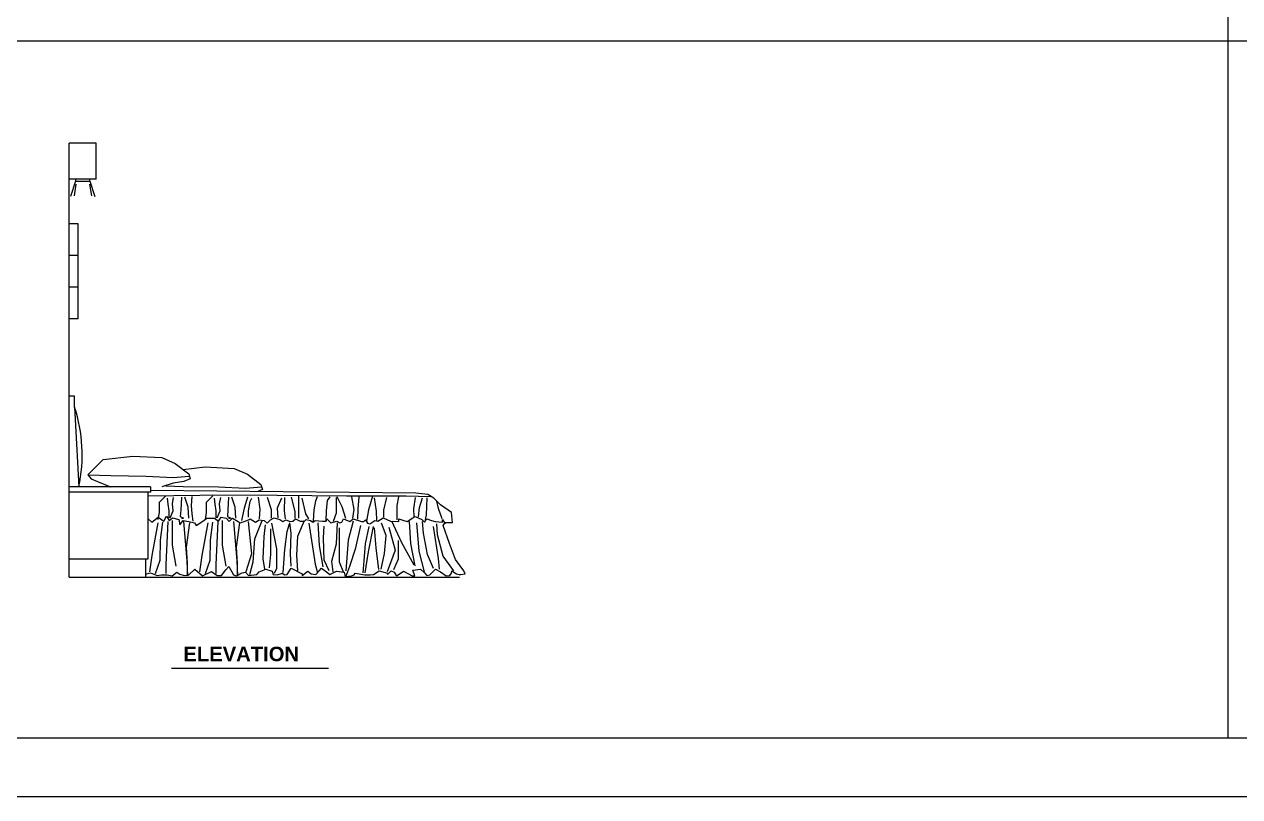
# Model space of a CAD drawing. Header units: inches. Extents: x 6.7 to 49.2, y 11 to 35.8.
# Drawn here: x 35.44 to 42.16, y 11.05 to 15.32 of the extents above; entities that cross this region are included whole.
import ezdxf

# ---------------------------------------------------------------- set-up
doc = ezdxf.new("R2010")
doc.units = ezdxf.units.IN
doc.header["$MEASUREMENT"] = 0
for name, color, linetype in [('02', 2, 'Continuous'), ('1', 1, 'Continuous'), ('4', 4, 'Continuous'), ('kadrbm', 4, 'Continuous')]:
    doc.layers.add(name, color=color, linetype=linetype)
doc.styles.add('HT', font='swisseb.ttf')

# ---------------------------------------------------------------- blocks, each defined once
blk = doc.blocks.new('kadrbm')
at = {"layer": 'kadrbm', "color": 4}
blk.add_lwpolyline([(0, 0), (0, 24.7972), (21, 24.7972), (21, 0), (0, 0)], close=True, dxfattribs=at)
blk.add_lwpolyline([(20.6631, 0.3257), (20.6631, 24.4603), (0.3369, 24.4603), (0.3369, 0.3257), (20.6631, 0.3257)], dxfattribs=at)

msp = doc.modelspace()

# ---------------------------------------------------------------- linework, layer by layer
at = {"layer": '02'}
for p, q in [((35.7248, 14.4501), (35.6968, 14.3642)), ((35.7274, 14.4322), (35.7168, 14.3677)), ((35.8023, 14.4322), (35.8129, 14.3677)), ((35.8048, 14.4501), (35.8328, 14.3642)), ((35.7398, 14.0383), (35.6898, 14.0383)), ((35.7398, 13.8637), (35.6898, 13.8637)), ((36.1398, 12.7301), (35.6898, 12.7301)), ((36.2556, 11.7568), (37.1241, 11.7568))]:
    msp.add_line(p, q, dxfattribs=at)
for points in [[(35.7248, 14.4601), (35.7248, 14.4501), (35.8048, 14.4501), (35.8048, 14.4601)], [(35.7924, 12.8264), (35.8783, 12.9097), (36.0418, 12.9296), (36.2034, 12.9205), (36.2761, 12.888), (36.3512, 12.8314), (36.3588, 12.8039), (36.3237, 12.7889), (36.266, 12.7789), (36.2034, 12.7588)], [(36.3197, 12.8552), (36.4413, 12.87), (36.6029, 12.8609), (36.6756, 12.8284), (36.7508, 12.7718), (36.7583, 12.7443), (36.733, 12.7334)], [(35.7924, 12.8264), (35.9202, 12.8214), (36.1157, 12.8189), (36.266, 12.8114), (36.3537, 12.8189)], [(35.7924, 12.8264), (35.8125, 12.8039), (35.8476, 12.7889), (35.9177, 12.7588), (35.9202, 12.7588)], [(36.1128, 12.277), (36.1402, 12.2839), (36.1773, 12.2696), (36.2001, 12.2725), (36.2314, 12.2725), (36.2599, 12.2668), (36.2847, 12.2879), (36.3027, 12.277), (36.3254, 12.2696), (36.351, 12.2725), (36.3852, 12.3038), (36.4279, 12.2668), (36.4779, 12.2915), (36.5077, 12.2696), (36.5333, 12.2696), (36.5561, 12.3009), (36.5732, 12.318), (36.5988, 12.2725), (36.6159, 12.2668), (36.6473, 12.2839), (36.6644, 12.2867), (36.6815, 12.2696), (36.727, 12.2753), (36.7413, 12.2896), (36.7783, 12.3038), (36.8125, 12.2924), (36.8182, 12.2753), (36.841, 12.2725), (36.8695, 12.281), (36.8809, 12.2725), (36.8951, 12.2753), (36.9179, 12.3095), (36.9777, 12.2782), (36.9777, 12.2696), (37.009, 12.2924), (37.029, 12.2782), (37.0546, 12.2753), (37.0717, 12.2952), (37.0859, 12.3095), (37.1201, 12.2839), (37.1315, 12.2753), (37.1686, 12.2924), (37.2113, 12.2867), (37.217, 12.2639), (37.2512, 12.2668), (37.2654, 12.2725), (37.2711, 12.281), (37.3252, 12.2725), (37.3537, 12.2725), (37.3737, 12.2753), (37.405, 12.2952), (37.4506, 12.281), (37.4506, 12.2753), (37.4705, 12.2952), (37.4876, 12.2867), (37.499, 12.2696), (37.5047, 12.2696), (37.5389, 12.2924), (37.5873, 12.2668), (37.6015, 12.2668), (37.5901, 12.2981), (37.6329, 12.3038), (37.6557, 12.2839), (37.6671, 12.2696), (37.6841, 12.2725), (37.687, 12.2753), (37.7155, 12.3038), (37.744, 12.2896), (37.7753, 12.2668), (37.7952, 12.2696), (37.8038, 12.281), (37.8066, 12.2952), (37.8323, 12.2782), (37.8465, 12.2753), (37.8551, 12.2753), (37.8807, 12.2782), (37.8721, 12.2952), (37.8266, 12.3579), (37.7924, 12.4461), (37.7582, 12.5457), (37.7696, 12.5628), (37.8095, 12.5628), (37.8038, 12.6169), (37.744, 12.6595), (37.7069, 12.6965), (37.6727, 12.7165), (37.6072, 12.725), (36.1398, 12.7392)], [(36.2243, 12.7091), (36.1872, 12.672), (36.1872, 12.6164), (36.181, 12.5794)], [(36.2244, 12.7655), (36.3198, 12.7618), (36.5152, 12.7593), (36.6656, 12.7518), (36.7533, 12.7593)], [(36.3766, 12.5701), (36.3704, 12.6103), (36.3673, 12.6566), (36.3704, 12.706)], [(36.4847, 12.7091), (36.4476, 12.672), (36.4476, 12.6164), (36.4414, 12.5794)], [(36.9606, 12.5856), (36.9606, 12.7122)], [(37.0409, 12.5701), (37.044, 12.6319), (37.0533, 12.6813), (37.0626, 12.706)], [(37.112, 12.5701), (37.1122, 12.6267), (37.1195, 12.6831), (37.1325, 12.7047)], [(37.2206, 12.5834), (37.2004, 12.6484), (37.1729, 12.7047)], [(37.251, 12.7047), (37.264, 12.634), (37.2567, 12.5863)], [(37.2871, 12.5805), (37.2885, 12.6354), (37.2929, 12.7033)], [(37.368, 12.7076), (37.3449, 12.6325), (37.3348, 12.569)], [(37.5038, 12.5762), (37.5038, 12.6556), (37.514, 12.7047)], [(36.2428, 12.5887), (36.2428, 12.6257), (36.2367, 12.6628), (36.2336, 12.6967)], [(36.249, 12.5887), (36.2645, 12.6257), (36.2614, 12.6658), (36.2676, 12.6998)], [(36.3108, 12.7029), (36.3077, 12.6319), (36.3046, 12.5948), (36.3232, 12.5856), (36.3108, 12.5825)], [(36.351, 12.5856), (36.3479, 12.6473), (36.3294, 12.7029)], [(36.5032, 12.5887), (36.5032, 12.6257), (36.4971, 12.6628), (36.494, 12.6967)], [(36.5094, 12.5887), (36.5249, 12.6257), (36.5218, 12.6658), (36.528, 12.6998)], [(36.5712, 12.7029), (36.5681, 12.6319), (36.565, 12.5948), (36.5836, 12.5856), (36.5712, 12.5825)], [(36.6114, 12.5856), (36.6083, 12.6473), (36.5898, 12.7029)], [(36.6763, 12.7029), (36.6578, 12.6411), (36.6423, 12.5732)], [(36.6825, 12.5917), (36.6825, 12.6257), (36.6917, 12.6782), (36.701, 12.6967)], [(36.735, 12.7029), (36.7443, 12.635), (36.7412, 12.5825)], [(36.8092, 12.5856), (36.8092, 12.6319), (36.7875, 12.6998)], [(36.8648, 12.6967), (36.8401, 12.6411), (36.8432, 12.5887)], [(36.8864, 12.5825), (36.8802, 12.6257), (36.8833, 12.6998)], [(36.9173, 12.7029), (36.9389, 12.6226), (36.9389, 12.5856)], [(36.976, 12.6967), (36.9977, 12.6103), (37.0131, 12.5825)], [(37.1657, 12.7004), (37.1657, 12.6138), (37.1498, 12.5675)], [(37.3911, 12.5733), (37.3897, 12.6239), (37.3781, 12.6975)], [(37.4446, 12.7004), (37.4287, 12.6296), (37.4287, 12.5906)], [(37.6036, 12.7004), (37.5949, 12.6369), (37.5963, 12.5935)], [(37.6223, 12.5935), (37.6281, 12.6455), (37.644, 12.6975)], [(37.6671, 12.6989), (37.6642, 12.6022), (37.6585, 12.5777)], [(37.7524, 12.582), (37.7322, 12.6397), (37.7235, 12.6802)], [(36.1248, 12.583), (36.1263, 12.5825), (36.1479, 12.564), (36.1819, 12.5917), (36.2128, 12.5701), (36.2282, 12.5979), (36.2437, 12.5732), (36.2622, 12.5887), (36.2962, 12.5794), (36.3024, 12.5485), (36.3209, 12.5732), (36.3518, 12.567), (36.3827, 12.5609), (36.392, 12.5454), (36.4291, 12.5701), (36.4507, 12.5856), (36.494, 12.5856), (36.5156, 12.5701), (36.5311, 12.5917), (36.5589, 12.5856), (36.5743, 12.567), (36.5929, 12.5856), (36.6238, 12.567), (36.6361, 12.5609), (36.6639, 12.5701), (36.6856, 12.5794), (36.6917, 12.5825), (36.7196, 12.564), (36.7412, 12.5763), (36.769, 12.5732), (36.7844, 12.5578), (36.803, 12.5763), (36.8246, 12.5887), (36.8555, 12.5794), (36.871, 12.567), (36.8895, 12.5763), (36.9111, 12.567), (36.9266, 12.5701), (36.942, 12.5825), (36.9668, 12.5701), (36.9915, 12.5701), (37.0007, 12.5794), (37.0255, 12.5732), (37.0378, 12.564), (37.0502, 12.5732), (37.0904, 12.5701), (37.112, 12.5701), (37.1151, 12.5825), (37.1367, 12.5609), (37.1707, 12.5701), (37.1862, 12.5609), (37.1985, 12.564), (37.2078, 12.5825), (37.2201, 12.5763), (37.2418, 12.567), (37.2603, 12.5825), (37.3067, 12.567), (37.319, 12.567), (37.3283, 12.5763), (37.3407, 12.5578), (37.353, 12.5547), (37.3808, 12.5732), (37.3963, 12.5701), (37.4272, 12.5887), (37.4673, 12.5701), (37.5137, 12.567), (37.5137, 12.5825), (37.5415, 12.5732), (37.5601, 12.567), (37.591, 12.5887), (37.6033, 12.5948), (37.6404, 12.5794), (37.6558, 12.564), (37.6682, 12.5825), (37.6929, 12.5732), (37.7146, 12.567), (37.7547, 12.564), (37.7547, 12.5794), (37.7702, 12.5547)], [(36.2824, 12.3201), (36.2608, 12.4374), (36.2608, 12.5732)], [(36.5589, 12.3201), (36.5372, 12.4374), (36.5372, 12.5732)], [(36.6887, 12.2737), (36.7072, 12.3448), (36.7165, 12.4713), (36.7566, 12.5732)], [(36.9544, 12.2954), (36.9482, 12.3818), (36.9544, 12.4868), (36.9915, 12.5732)], [(37.2603, 12.5701), (37.2325, 12.4652), (37.2201, 12.2954)], [(37.5971, 12.3262), (37.5292, 12.4497), (37.4735, 12.5701)], [(36.1805, 12.5609), (36.1465, 12.3787), (36.1341, 12.2892)], [(36.1681, 12.2799), (36.1928, 12.354), (36.1959, 12.4652), (36.2083, 12.564)], [(36.2361, 12.567), (36.2237, 12.3293), (36.2237, 12.2799)], [(36.3226, 12.567), (36.3411, 12.3509), (36.3442, 12.2676), (36.3442, 12.3355), (36.3381, 12.425), (36.3566, 12.5609)], [(36.4569, 12.5609), (36.4229, 12.3787), (36.4105, 12.2892)], [(36.4445, 12.2799), (36.4693, 12.354), (36.4723, 12.4652), (36.4847, 12.564)], [(36.5125, 12.567), (36.5002, 12.3293), (36.5002, 12.2799)], [(36.599, 12.567), (36.6176, 12.3509), (36.6207, 12.2676), (36.6207, 12.3355), (36.6145, 12.425), (36.633, 12.5609)], [(36.6794, 12.567), (36.6979, 12.388), (36.667, 12.2892)], [(36.7721, 12.3046), (36.7628, 12.3602), (36.769, 12.4837), (36.7752, 12.5485)], [(36.803, 12.5269), (36.803, 12.3849), (36.7968, 12.3108)], [(36.8092, 12.5578), (36.837, 12.4158), (36.837, 12.3077), (36.8246, 12.2799)], [(36.8741, 12.2861), (36.8833, 12.4127), (36.8957, 12.5115), (36.908, 12.5547)], [(36.9173, 12.3201), (36.9142, 12.388), (36.9173, 12.5022), (36.9111, 12.5609)], [(37.0162, 12.5578), (37.0502, 12.3324), (37.0626, 12.283)], [(37.0656, 12.5609), (37.0718, 12.4343), (37.0935, 12.317)], [(37.1274, 12.2954), (37.0996, 12.354), (37.0965, 12.4775), (37.0996, 12.5423)], [(37.1491, 12.2892), (37.1429, 12.3478), (37.1676, 12.4435), (37.1738, 12.5609)], [(37.1831, 12.5331), (37.1831, 12.3448), (37.2078, 12.2861)], [(37.2201, 12.2614), (37.2418, 12.3201), (37.2758, 12.4219), (37.3036, 12.5454)], [(37.3159, 12.283), (37.3221, 12.3509), (37.3283, 12.4435), (37.3499, 12.5393)], [(37.3716, 12.5393), (37.3437, 12.4003), (37.3252, 12.283)], [(37.4025, 12.3015), (37.387, 12.4219), (37.3777, 12.5331)], [(37.4148, 12.3046), (37.4334, 12.3911), (37.4426, 12.4899), (37.4179, 12.5578)], [(37.4581, 12.5362), (37.4921, 12.4096), (37.4488, 12.2892)], [(37.6033, 12.3231), (37.5786, 12.4466), (37.5724, 12.567)], [(37.6558, 12.2892), (37.6249, 12.4034), (37.6126, 12.5609)], [(37.7053, 12.3077), (37.6713, 12.3849), (37.6497, 12.5022), (37.6435, 12.567)], [(37.7022, 12.5393), (37.73, 12.3633), (37.7362, 12.3046)], [(37.8165, 12.2954), (37.7578, 12.3756), (37.7269, 12.4929), (37.7238, 12.5547)], [(37.4859, 12.3015), (37.5106, 12.3602), (37.5106, 12.4621)]]:
    msp.add_lwpolyline(points, dxfattribs=at)
at = {"layer": '1'}
msp.add_line((35.6898, 12.2601), (37.8484, 12.2601), dxfattribs=at)
at = {"layer": '4'}
for p, q in [((42.0973, 34.1838), (42.0973, 11.3716)), ((28.5465, 15.2247), (48.8727, 15.2247)), ((35.6898, 12.2601), (35.6898, 14.6601)), ((35.8398, 14.6601), (35.6898, 14.6601)), ((35.8398, 14.4601), (35.8398, 14.6601)), ((35.8398, 14.4601), (35.6898, 14.4601)), ((35.7398, 14.2137), (35.6898, 14.2137)), ((35.7398, 13.6883), (35.7398, 14.2137)), ((35.7398, 13.6883), (35.6898, 13.6883)), ((35.7198, 13.2601), (35.6898, 13.2601)), ((35.7198, 13.2001), (35.7198, 13.2601)), ((35.7198, 13.2001), (35.7433, 12.7601)), ((36.1398, 12.7601), (35.6898, 12.7601)), ((36.1248, 12.7301), (36.1248, 12.3601)), ((36.1398, 12.7601), (36.1398, 12.7301)), ((36.1248, 12.3601), (35.6898, 12.3601)), ((36.1128, 12.3601), (36.1128, 12.2601))]:
    msp.add_line(p, q, dxfattribs=at)
msp.add_lwpolyline([(36.1248, 12.7101), (36.5558, 12.7152), (36.8401, 12.7122), (37.2232, 12.7091), (37.5539, 12.7091), (37.6898, 12.7065)], dxfattribs=at)
msp.add_arc((34.9194, 12.9368), 0.8427, 347.89746, 18.20955, dxfattribs=at)

# ---------------------------------------------------------------- block references
at = {"layer": 'kadrbm'}
msp.add_blockref('kadrbm', (28.2096, 11.046), dxfattribs=at)

# ---------------------------------------------------------------- texts
at = {"layer": '02', "style": 'HT'}
msp.add_text('ELEVATION', height=0.08, dxfattribs=at).set_placement((36.3218, 11.7952))

doc.saveas('drawing.dxf')
